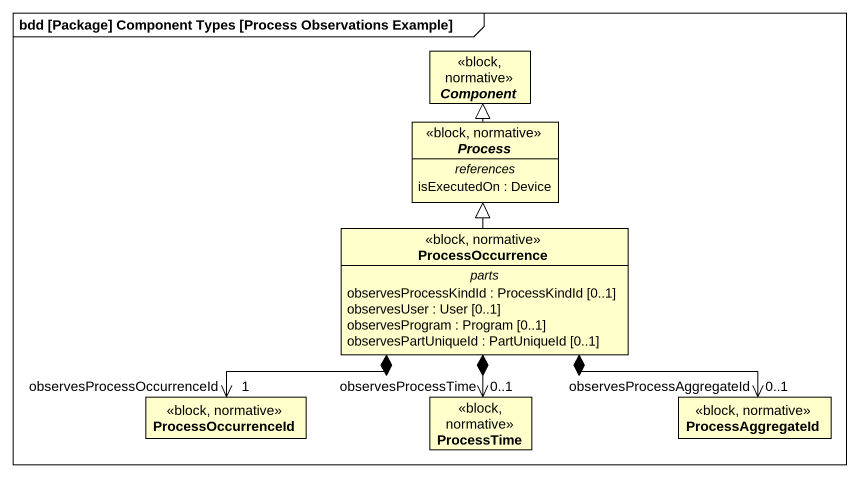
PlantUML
@startuml
mainframe bdd [Package] Component Types [Process Observations Example]
hide circle
hide empty members
abstract class "Component" as Component_ <<block, normative>>
abstract class "Process" as Process_ <<block, normative>> {
  -- references --
  isExecutedOn : Device
}
class ProcessOccurrence <<block, normative>> {
  -- parts --
  observesProcessKindId : ProcessKindId [0..1]
  observesUser : User [0..1]
  observesProgram : Program [0..1]
  observesPartUniqueId : PartUniqueId [0..1]
}
class ProcessOccurrenceId <<block, normative>>
class ProcessTime <<block, normative>>
class ProcessAggregateId <<block, normative>>
Process_ -up-|> Component_
ProcessOccurrence -up-|> Process_
ProcessOccurrence *-left-> "observesProcessOccurrenceId\n1" ProcessOccurrenceId
ProcessOccurrence *--> "observesProcessTime\n0..1" ProcessTime
ProcessOccurrence *-right-> "observesProcessAggregateId\n0..1" ProcessAggregateId
@enduml
